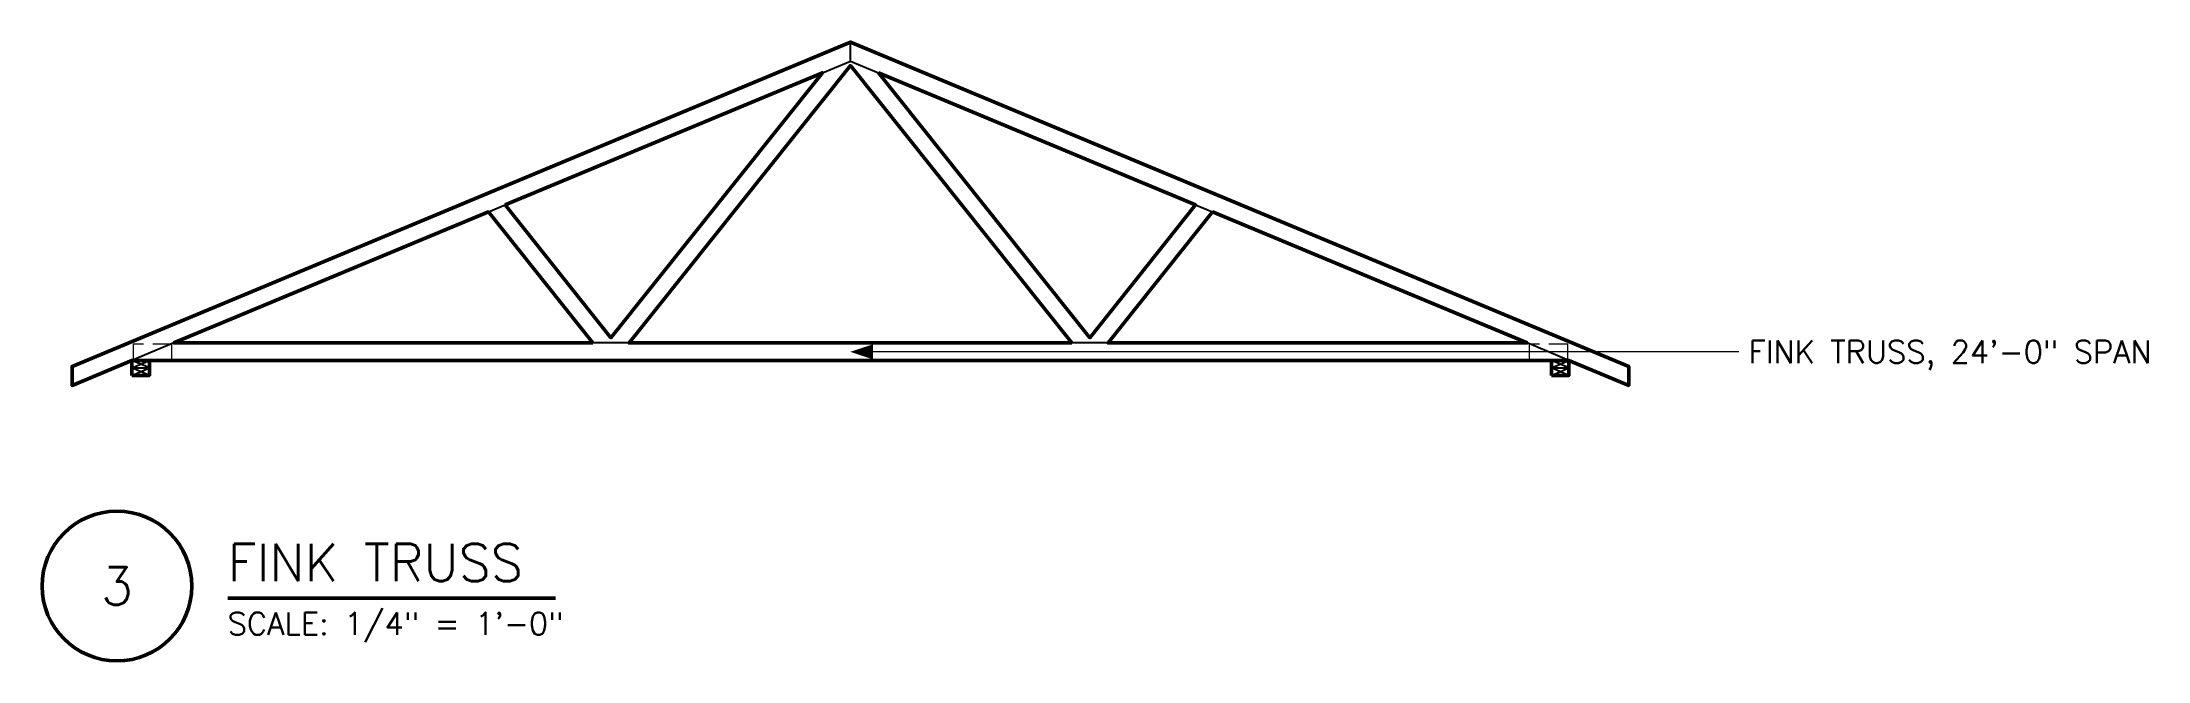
# Model space of a CAD drawing. Header units: inches. Extents: x -18 to 404, y -57 to 67.
import ezdxf
from ezdxf.enums import TextEntityAlignment as Align

# ---------------------------------------------------------------- set-up
doc = ezdxf.new("R2010")
doc.units = ezdxf.units.IN
doc.header["$MEASUREMENT"] = 0
doc.linetypes.add('DASHED', pattern=[5.669292, 3.779528, -1.889764])
for name, color, linetype, lineweight in [('S-ANNO-NOTE', 7, 'CONTINUOUS', 18), ('S-ANNO-TTLB', 7, 'CONTINUOUS', 50), ('S-DETL-BYND', 7, 'CONTINUOUS', 25), ('S-DETL-CUT', 7, 'CONTINUOUS', 50), ('S-DETL-HIDN', 7, 'DASHED', 18)]:
    doc.layers.add(name, color=color, linetype=linetype, lineweight=lineweight)
doc.styles.add('KERF', font='romans.shx')

msp = doc.modelspace()

# ---------------------------------------------------------------- hatches: boundary and pattern name
at = {"layer": 'S-ANNO-NOTE', "lineweight": 50}
msp.add_hatch(color=256, dxfattribs=at).paths.add_polyline_path([(144, 4.732475), (148.5, 3.232475), (148.5, 6.232475)])

# ---------------------------------------------------------------- linework, layer by layer
at = {"layer": 'S-ANNO-NOTE', "lineweight": 18}
msp.add_lwpolyline([(322.08, 4.732475), (316.08, 4.732475), (148.5, 4.732475)], dxfattribs=at)
at = {"layer": 'S-ANNO-TTLB', "lineweight": 50}
msp.add_lwpolyline([(-18, -42.2, 1), (12, -42.2, 1)], format="xyb", close=True, dxfattribs=at)
msp.add_lwpolyline([(19.2, -44.6), (84.914286, -44.6)], dxfattribs=at)
at = {"layer": 'S-DETL-BYND', "lineweight": 25}
for points in [[(138.378869, 60.657862), (144, 63), (144, 66.791667)], [(144, 63), (149.621131, 60.657862)], [(71.453685, 32.772369), (74.813051, 34.172105)], [(213.186949, 34.172105), (216.546315, 32.772369)], [(8.4, 6.5), (0, 3)], [(99.63558, 6.5), (92.369904, 6.5)], [(195.630096, 6.5), (188.36442, 6.5)], [(288, 3), (279.6, 6.5)], [(0, 0), (3.5, 1.5), (0, 3)], [(3.5, 0), (0, 1.5), (3.5, 3)], [(0, 1.5), (3.5, 1.5)], [(284.5, 0), (288, 1.5), (284.5, 3)], [(288, 0), (284.5, 1.5), (288, 3)], [(284.5, 1.5), (288, 1.5)]]:
    msp.add_lwpolyline(points, dxfattribs=at)
at = {"layer": 'S-DETL-CUT', "lineweight": 50}
for points in [[(288, 3), (300, -2), (300, 1.791667), (144, 66.791667), (-12, 1.791667), (-12, -2), (0, 3)], [(3.5, 3), (284.5, 3)]]:
    msp.add_lwpolyline(points, dxfattribs=at)
for points in [[(74.813051, 34.172105), (138.378869, 60.657862), (96.001657, 7.557597)], [(188.36442, 6.5), (99.63558, 6.5), (144, 62.090313)], [(149.621131, 60.657862), (213.186949, 34.172105), (191.998343, 7.557597)], [(92.369904, 6.5), (8.4, 6.5), (71.453685, 32.772369)], [(216.546315, 32.772369), (279.6, 6.5), (195.630096, 6.5)], [(0, 0), (3.5, 0), (3.5, 3), (0, 3)], [(284.5, 0), (288, 0), (288, 3), (284.5, 3)]]:
    msp.add_lwpolyline(points, close=True, dxfattribs=at)
at = {"layer": 'S-DETL-HIDN', "linetype": 'DASHED', "lineweight": 18}
for points in [[(0.25, 3.25), (8, 3.25), (8, 6.25), (0.25, 6.25)], [(280, 3.25), (287.75, 3.25), (287.75, 6.25), (280, 6.25)]]:
    msp.add_lwpolyline(points, close=True, dxfattribs=at)

# ---------------------------------------------------------------- texts
at = {"layer": 'S-ANNO-NOTE', "lineweight": 18, "style": 'KERF'}
msp.add_text('FINK TRUSS, 24\'-0" SPAN', height=4.5, dxfattribs=at).set_placement((324, 2.482475))
at = {"layer": 'S-ANNO-TTLB', "lineweight": 50, "style": 'KERF'}
msp.add_text('FINK TRUSS', height=7.5, dxfattribs=at).set_placement((19.2, -41.24))
msp.add_text('3', height=7.5, dxfattribs=at).set_placement((-3, -42.2), align=Align.MIDDLE_CENTER)
at = {"layer": 'S-ANNO-TTLB', "lineweight": 18, "style": 'KERF'}
msp.add_text('SCALE: 1/4" = 1\'-0"', height=4.5, dxfattribs=at).set_placement((19.2, -51.98))

doc.saveas('drawing.dxf')
